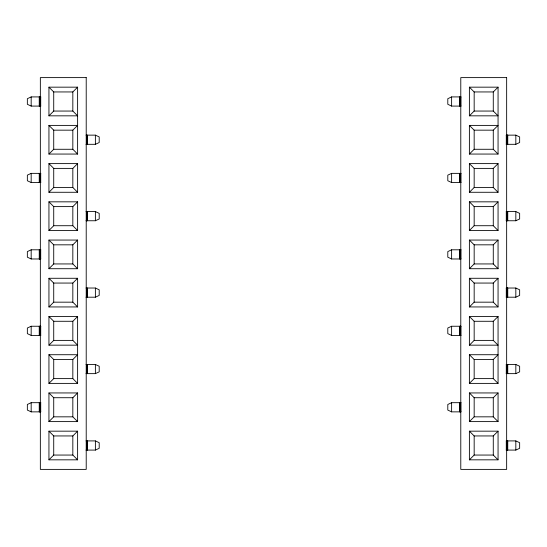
<?xml version="1.0" encoding="UTF-8"?>
<svg xmlns="http://www.w3.org/2000/svg" width="547" height="547" viewBox="0 0 547 547"><rect width="100%" height="100%" fill="white"/><g stroke="black" fill="none" stroke-linecap="round" stroke-linejoin="round"><path stroke-width="0.82" d="M48.943 115.834L53.722 111.055L72.833 111.055L77.612 115.834L48.943 115.834L48.943 87.164L77.612 87.164L77.612 154.056L48.943 154.056L48.943 125.393L77.612 125.393L72.833 130.165L72.833 149.276L77.612 154.056M72.833 111.055L72.833 91.944L77.612 87.164M48.943 154.056L53.722 149.276L53.722 130.165L48.943 125.393M48.943 192.277L53.722 187.498L72.833 187.498L77.612 192.277L77.612 163.615L48.943 163.615L48.943 192.277L77.612 192.277M72.833 187.498L72.833 168.387L77.612 163.615M48.943 230.499L53.722 225.72L72.833 225.72L77.612 230.499L77.612 201.836L48.943 201.836L48.943 230.499L77.612 230.499M72.833 225.72L72.833 206.609L77.612 201.836M48.943 268.721L53.722 263.941L53.722 244.83L48.943 240.058L77.612 240.058L77.612 268.721L48.943 268.721L48.943 240.058M77.612 268.721L72.833 263.941L72.833 244.83L77.612 240.058M48.943 306.942L53.722 302.17L53.722 283.059L48.943 278.279L77.612 278.279L77.612 306.942L48.943 306.942L48.943 278.279M77.612 306.942L72.833 302.17L72.833 283.059L77.612 278.279M48.943 316.501L48.943 345.164L53.722 340.391L53.722 321.28L48.943 316.501L77.612 316.501L77.612 383.385L48.943 383.385L48.943 354.723L77.612 354.723L72.833 359.502L53.722 359.502L48.943 354.723M48.943 345.164L77.612 345.164L72.833 340.391L72.833 321.28L77.612 316.501M48.943 383.385L53.722 378.613L72.833 378.613L77.612 383.385M48.943 421.607L53.722 416.835L53.722 397.724L48.943 392.944L77.612 392.944L77.612 421.607L48.943 421.607L48.943 392.944M53.722 397.724L72.833 397.724L77.612 392.944M48.943 459.836L53.722 455.056L72.833 455.056L77.612 459.836L77.612 431.166L48.943 431.166L48.943 459.836L77.612 459.836M48.943 431.166L53.722 435.945L72.833 435.945L77.612 431.166M469.388 87.164L469.388 115.834L474.167 111.055L474.167 91.944L469.388 87.164L498.057 87.164L498.057 154.056L469.388 154.056L469.388 125.393L498.057 125.393L493.278 130.165L493.278 149.276L498.057 154.056M469.388 115.834L498.057 115.834L493.278 111.055L493.278 91.944L498.057 87.164M469.388 154.056L474.167 149.276L474.167 130.165L469.388 125.393M469.388 192.277L474.167 187.498L474.167 168.387L469.388 163.615L498.057 163.615L498.057 192.277L469.388 192.277L469.388 163.615M474.167 168.387L493.278 168.387L498.057 163.615M469.388 230.499L474.167 225.72L493.278 225.72L498.057 230.499L498.057 201.836L469.388 201.836L469.388 230.499L498.057 230.499M493.278 225.72L493.278 206.609L498.057 201.836M469.388 268.721L474.167 263.941L474.167 244.83L469.388 240.058L498.057 240.058L498.057 268.721L469.388 268.721L469.388 240.058M498.057 268.721L493.278 263.941L493.278 244.83L498.057 240.058M469.388 306.942L474.167 302.17L493.278 302.17L498.057 306.942L498.057 278.279L469.388 278.279L469.388 306.942L498.057 306.942M469.388 278.279L474.167 283.059L493.278 283.059L498.057 278.279M469.388 316.501L469.388 345.164L474.167 340.391L474.167 321.28L469.388 316.501L498.057 316.501L498.057 383.385L469.388 383.385L469.388 354.723L498.057 354.723L493.278 359.502L493.278 378.613L498.057 383.385M469.388 345.164L498.057 345.164L493.278 340.391L493.278 321.28L498.057 316.501M469.388 383.385L474.167 378.613L474.167 359.502L469.388 354.723M469.388 421.607L474.167 416.835L493.278 416.835L498.057 421.607L498.057 392.944L469.388 392.944L469.388 421.607L498.057 421.607M493.278 416.835L493.278 397.724L498.057 392.944M469.388 459.836L474.167 455.056L493.278 455.056L498.057 459.836L498.057 431.166L469.388 431.166L469.388 459.836L498.057 459.836M469.388 431.166L474.167 435.945L493.278 435.945L498.057 431.166M40.793 96.915L31.172 96.915L27.35 98.699L27.35 104.306L31.172 106.091L40.793 106.091M40.793 173.358L31.172 173.358L27.35 175.143L27.35 180.749L31.172 182.534L40.793 182.534M86.002 144.312L95.383 144.312L99.205 142.528L99.205 136.921L95.383 135.136L86.002 135.136M40.793 249.801L31.172 249.801L27.35 251.586L27.35 257.193L31.172 258.977L40.793 258.977M86.002 220.756L95.383 220.756L99.205 218.971L99.205 213.364L95.383 211.58L86.002 211.58M460.998 96.915L451.617 96.915L447.795 98.699L447.795 104.306L451.617 106.091L460.998 106.091M40.793 326.244L31.172 326.244L27.35 328.029L27.35 333.636L31.172 335.42L40.793 335.42M86.002 297.199L95.383 297.199L99.205 295.414L99.205 289.807L95.383 288.023L86.002 288.023M460.998 173.358L451.617 173.358L447.795 175.143L447.795 180.749L451.617 182.534L460.998 182.534M506.207 144.312L515.828 144.312L519.65 142.528L519.65 136.921L515.828 135.136L506.207 135.136M40.793 402.688L31.172 402.688L27.35 404.472L27.35 410.079L31.172 411.864L40.793 411.864M86.002 373.642L95.383 373.642L99.205 371.857L99.205 366.251L95.383 364.466L86.002 364.466M460.998 249.801L451.617 249.801L447.795 251.586L447.795 257.193L451.617 258.977L460.998 258.977M506.207 220.756L515.828 220.756L519.65 218.971L519.65 213.364L515.828 211.58L506.207 211.58M86.002 450.085L95.383 450.085L99.205 448.301L99.205 442.694L95.383 440.909L86.002 440.909M460.998 326.244L451.617 326.244L447.795 328.029L447.795 333.636L451.617 335.42L460.998 335.42M506.207 297.199L515.828 297.199L519.65 295.414L519.65 289.807L515.828 288.023L506.207 288.023M460.998 402.688L451.617 402.688L447.795 404.472L447.795 410.079L451.617 411.864L460.998 411.864M506.207 373.642L515.828 373.642L519.65 371.857L519.65 366.251L515.828 364.466L506.207 364.466M506.207 450.085L515.828 450.085L519.65 448.301L519.65 442.694L515.828 440.909L506.207 440.909M48.943 87.164L53.722 91.944L72.833 91.944M474.167 91.944L493.278 91.944M474.167 111.055L493.278 111.055M53.722 130.165L72.833 130.165M474.167 130.165L493.278 130.165M53.722 149.276L72.833 149.276M474.167 149.276L493.278 149.276M48.943 163.615L53.722 168.387L72.833 168.387M474.167 187.498L493.278 187.498L498.057 192.277M48.943 201.836L53.722 206.609L72.833 206.609M469.388 201.836L474.167 206.609L493.278 206.609M53.722 244.83L72.833 244.83M474.167 244.83L493.278 244.83M53.722 263.941L72.833 263.941M474.167 263.941L493.278 263.941M53.722 283.059L72.833 283.059M53.722 302.17L72.833 302.17M53.722 321.28L72.833 321.28M474.167 321.28L493.278 321.28M53.722 340.391L72.833 340.391M474.167 340.391L493.278 340.391M474.167 359.502L493.278 359.502M474.167 378.613L493.278 378.613M469.388 392.944L474.167 397.724L493.278 397.724M53.722 416.835L72.833 416.835L77.612 421.607M515.828 135.136L515.828 144.312M515.828 211.58L515.828 220.756M515.828 288.023L515.828 297.199M515.828 364.466L515.828 373.642M515.828 440.909L515.828 450.085M507.753 135.136L507.753 144.312M507.753 211.58L507.753 220.756M507.753 288.023L507.753 297.199M507.753 364.466L507.753 373.642M507.753 440.909L507.753 450.085M507.431 135.136L507.431 144.312M507.431 211.58L507.431 220.756M507.431 288.023L507.431 297.199M507.431 364.466L507.431 373.642M507.431 440.909L507.431 450.085M507.131 135.136L507.131 144.312M507.131 211.58L507.131 220.756M507.131 288.023L507.131 297.199M507.131 364.466L507.131 373.642M507.131 440.909L507.131 450.085M506.857 135.136L506.857 144.312M506.857 211.58L506.857 220.756M506.857 288.023L506.857 297.199M506.857 364.466L506.857 373.642M506.857 440.909L506.857 450.085M506.433 135.136L506.433 144.312M506.433 211.58L506.433 220.756M506.433 288.023L506.433 297.199M506.433 364.466L506.433 373.642M506.433 440.909L506.433 450.085M506.29 135.136L506.29 144.312M506.29 211.58L506.29 220.756M506.29 288.023L506.29 297.199M506.29 364.466L506.29 373.642M506.29 440.909L506.29 450.085M493.278 168.387L493.278 187.498M493.278 283.059L493.278 302.17M493.278 435.945L493.278 455.056M474.167 206.609L474.167 225.72M474.167 283.059L474.167 302.17M474.167 397.724L474.167 416.835M474.167 435.945L474.167 455.056M460.82 96.915L460.82 106.091M460.82 173.358L460.82 182.534M460.82 249.801L460.82 258.977M460.82 326.244L460.82 335.42M460.82 402.688L460.82 411.864M460.581 96.915L460.581 106.091M460.581 173.358L460.581 182.534M460.581 249.801L460.581 258.977M460.581 326.244L460.581 335.42M460.581 402.688L460.581 411.864M460.307 96.915L460.307 106.091M460.307 173.358L460.307 182.534M460.307 249.801L460.307 258.977M460.307 326.244L460.307 335.42M460.307 402.688L460.307 411.864M460.006 96.915L460.006 106.091M460.006 173.358L460.006 182.534M460.006 249.801L460.006 258.977M460.006 326.244L460.006 335.42M460.006 402.688L460.006 411.864M459.685 96.915L459.685 106.091M459.685 173.358L459.685 182.534M459.685 249.801L459.685 258.977M459.685 326.244L459.685 335.42M459.685 402.688L459.685 411.864M451.617 96.915L451.617 106.091M451.617 173.358L451.617 182.534M451.617 249.801L451.617 258.977M451.617 326.244L451.617 335.42M451.617 402.688L451.617 411.864M95.383 135.136L95.383 144.312M95.383 211.58L95.383 220.756M95.383 288.023L95.383 297.199M95.383 364.466L95.383 373.642M95.383 440.909L95.383 450.085M87.315 135.136L87.315 144.312M87.315 211.58L87.315 220.756M87.315 288.023L87.315 297.199M87.315 364.466L87.315 373.642M87.315 440.909L87.315 450.085M86.994 135.136L86.994 144.312M86.994 211.58L86.994 220.756M86.994 288.023L86.994 297.199M86.994 364.466L86.994 373.642M86.994 440.909L86.994 450.085M86.693 135.136L86.693 144.312M86.693 211.58L86.693 220.756M86.693 288.023L86.693 297.199M86.693 364.466L86.693 373.642M86.693 440.909L86.693 450.085M86.419 135.136L86.419 144.312M86.419 211.58L86.419 220.756M86.419 288.023L86.419 297.199M86.419 364.466L86.419 373.642M86.419 440.909L86.419 450.085M72.833 359.502L72.833 378.613M72.833 397.724L72.833 416.835M72.833 435.945L72.833 455.056M53.722 91.944L53.722 111.055M53.722 168.387L53.722 187.498M53.722 206.609L53.722 225.72M53.722 359.502L53.722 378.613M53.722 435.945L53.722 455.056M40.71 96.915L40.71 106.091M40.71 173.358L40.71 182.534M40.71 249.801L40.71 258.977M40.71 326.244L40.71 335.42M40.71 402.688L40.71 411.864M40.567 96.915L40.567 106.091M40.567 173.358L40.567 182.534M40.567 249.801L40.567 258.977M40.567 326.244L40.567 335.42M40.567 402.688L40.567 411.864M40.143 96.915L40.143 106.091M40.143 173.358L40.143 182.534M40.143 249.801L40.143 258.977M40.143 326.244L40.143 335.42M40.143 402.688L40.143 411.864M39.869 96.915L39.869 106.091M39.869 173.358L39.869 182.534M39.869 249.801L39.869 258.977M39.869 326.244L39.869 335.42M39.869 402.688L39.869 411.864M39.569 96.915L39.569 106.091M39.569 173.358L39.569 182.534M39.569 249.801L39.569 258.977M39.569 326.244L39.569 335.42M39.569 402.688L39.569 411.864M39.247 96.915L39.247 106.091M39.247 173.358L39.247 182.534M39.247 249.801L39.247 258.977M39.247 326.244L39.247 335.42M39.247 402.688L39.247 411.864M31.172 96.915L31.172 106.091M31.172 173.358L31.172 182.534M31.172 249.801L31.172 258.977M31.172 326.244L31.172 335.42M31.172 402.688L31.172 411.864M86.214 77.612L40.348 77.612L40.348 469.388L86.214 469.388L86.214 77.612M506.652 77.612L460.786 77.612L460.786 469.388L506.652 469.388L506.652 77.612"/></g></svg>
